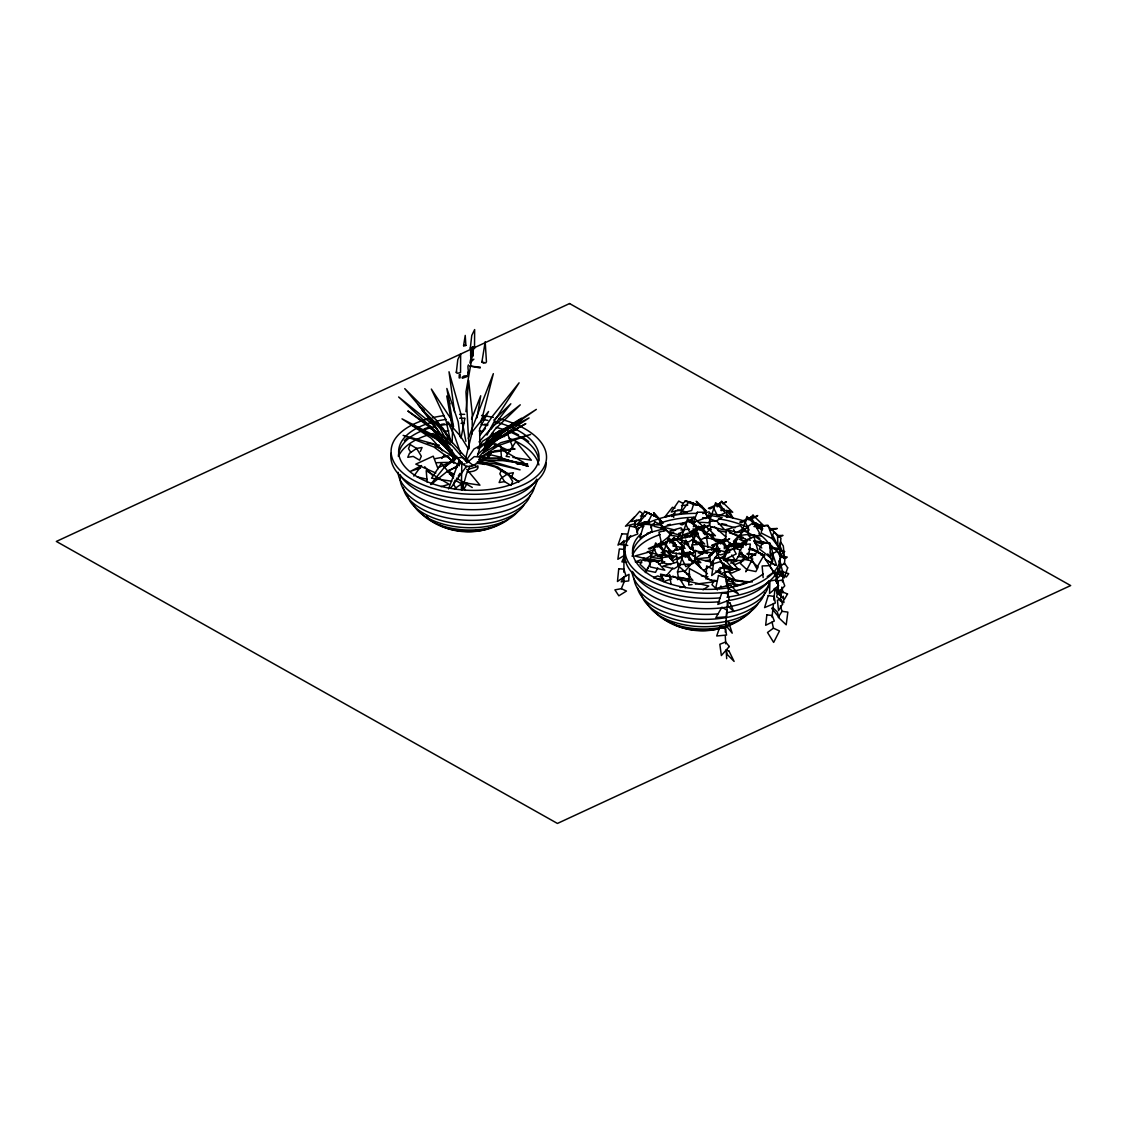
<?xml version="1.0" encoding="UTF-8"?>
<svg xmlns="http://www.w3.org/2000/svg" width="1127" height="1127" viewBox="0 0 1127 1127"><rect width="100%" height="100%" fill="white"/><g stroke="black" fill="none" stroke-linecap="round" stroke-linejoin="round"><path stroke-width="1.5" d="M472.171 433.923L472.269 413.778L468.649 380.391L465.958 411.665M472.974 347.327L472.889 356.118L471.776 356.371M673.707 517.378L673.749 514.377L680.13 514.25M461.845 461.845L461.337 489.71M635.205 527.211L635.332 520.35M459.154 377.939L459.267 374.587M460.07 377.897L460.196 374.418M451.814 453.082L451.913 449.701M452.138 442.925L452.772 422.611L446.855 388.477L458.224 421.892L460.112 436.867M695.007 561.894L695.542 550.385M706.009 579.067L706.629 565.909L712.715 569.248M725.718 539.847L726.182 529.986L741.411 538.312M468.001 372.671C469.438 374.164 466.972 366.557 468.395 364.909M470.79 358.78L470.621 350.962M471.255 353.934L471.41 350.807M745.116 544.059L745.454 538.819L737.692 536.973L733.48 541.284L741.946 547.285M726.38 517.194L726.873 510.235M757.936 528L758.217 524.055M725.267 632.148L727.605 600.592M727.873 597.085L728.394 590.069L723.337 565.669L715.575 550.582L711.222 553.075L708.559 557.626L694.415 558.922L705.474 551.441L711.222 553.075M470.142 366.219L480.201 367.078M470.325 366.007L480.158 367.994M776.672 580.447L777.7 570.29M779.236 555.048L780.955 538.114L767.262 525.591L754.315 526.21M772.051 617.145L773.46 603.494M773.812 600.071L775.052 588.125M775.756 581.307L776.292 576.193L762.81 555.118L749.54 547.764M780.335 600.987L781.856 587.082M782.42 581.87L783.561 571.445M784.322 564.5L784.899 559.288L769.149 543.313L753.78 540.749M456.308 372.53L457.787 359.626L460.661 353.751L460.534 372.53L457.576 373.291L456.308 372.53L456.604 371.586M470.283 348.356L471.762 335.452L474.65 329.577L474.509 348.356L471.551 349.116L470.283 348.356L470.579 347.412M471.354 347.327L470.621 356.062M713.49 563.711L711.729 575.517L724.112 566.205L721.153 561.429L713.49 563.711L712.926 560.302M463.591 345.623L465.24 335.409L465.874 345.411L463.591 345.623L465.874 345.411M481.891 362.147L485.188 341.735L486.441 361.725L485.807 362.866L483.525 363.077L481.891 362.147L482.525 361.006M477.017 417.751L480.722 395.76L471.537 419.075M745.947 545.412L746.947 539.608L754.033 536.846L758.119 551.526L748.624 549.117M472.495 347.426L473.65 348.299L465.972 391.844L469.114 448.602M467.733 374.798L468.367 371.445M469.931 363.049L470.551 359.696M461.013 438.234L464.845 418.371M480.933 422.808L493.344 373.671L468.254 438.403M682.92 503.346L681.314 509.953L671.298 511.982L678.722 501.064L682.92 503.346L686.019 500.952L701.628 505.995L706.305 510.982L700.106 506.516L696.204 501.276L701.628 505.995L708.855 518.462L715.983 521.209L722.139 517.392L710.095 515.462M465.648 458.464L472.283 431.838L488.54 411.482L479.623 428.584L479.905 447.18M462.126 490.062L466.395 474.228L469.818 466.381M477.327 456.365L479.679 448.18L487.146 441.798L473.918 449.025L466.761 459.703M666.198 544.468L667.987 538.762L677.693 548.962L670.156 552.399L666.198 544.468L661.774 557.668L662.591 562.767L670.692 564.599M685.836 524.379L687.611 518.688L697.317 528.887L689.78 532.324L685.836 524.379L681.398 537.593L682.215 542.693L688.696 544.158M686.681 537.241L687.569 534.395L689.992 536.931M681.905 558.696L683.695 553.005L693.401 563.204L685.864 566.642L681.905 558.696L677.482 571.91L678.285 577.01L692.88 580.306L684.371 570.995L677.482 571.91M696.542 531.859L698.331 526.168L708.024 536.353L700.501 539.805L696.542 531.859L692.105 545.059L692.922 550.173L707.517 553.47L699.008 544.158L692.105 545.059M713.828 508.333L715.617 502.642L725.309 512.841L717.786 516.279L713.828 508.333L709.39 521.547L710.207 526.647L724.802 529.944L716.293 520.632L709.39 521.547M715.42 550.356L718.871 539.706L728.563 549.891L724.041 551.962M746.412 541.566L741.552 540.467L740.749 535.353L746.962 516.462L756.654 526.661M713.391 551.821L714.25 549.173L728.845 552.624L720.266 554.893L717.519 553.667M649.406 561.795L656.308 560.894L664.817 570.206L650.223 566.909L649.406 561.795L655.632 542.904L665.324 553.089L657.802 556.541L653.843 548.595L661.732 542.087M682.159 558.386L681.356 553.287L685.779 540.087L689.738 548.032L692.753 546.651M724.055 559.767L729.718 542.524L735.776 548.891M675.341 511.235L674.383 513.982L664.676 517.124L672.425 507.305L675.017 508.094M448.56 488.977L458.914 461.309M483.441 450.335L487.794 439.079L500.205 430.373L482.525 441.291L477.834 448.588M621.315 588.674L626.485 591.055L618.836 595.817L614.905 589.872L621.315 588.674L623.964 582.321L623.949 577.137L629.035 574.333L628.711 580.912L621.231 581.828L623.949 577.137M420.357 451.49L422.062 447.504L416.61 448.419L409.467 453.336L407.763 457.323L413.215 456.407L419.624 460.21L421.315 456.224L416.61 448.419L410.2 444.601L408.495 448.602L410.848 452.505M511.686 476.707L513.391 472.72L507.939 473.636L500.797 478.552L499.106 482.553L504.544 481.623L510.954 485.441L512.658 481.44L507.939 473.636L501.529 469.832L499.839 473.819L504.544 481.623M637.051 532.324L638.967 527.929L636.192 528.887M778.785 561.852L781.377 556.245L777.024 551.3L772.573 553.737L776.306 564.514M623.893 557.527L621.865 561.852L626.697 562.373M669.832 534.494L668.339 537.466L674.932 543.707L673.678 545.75L675.172 542.777M657.759 567.909L655.505 572.361L646.659 570.558L640.08 564.303L642.32 559.851L651.167 561.655L652.42 559.626M679.187 535.748L680.68 532.789L676.623 540.002M702.544 548.849L704.037 545.891L712.884 547.694L716.166 550.821M712.63 548.624L714.138 545.665L711.475 550.286M751.272 561.795L752.78 558.837M486.934 435.092L495.26 419.582L519.082 382.828L492.302 416.441L479.623 435.501M636.713 519.871L634.586 523.816L625.457 526.21L634.262 517.11M650.462 562.951L645.405 572.586L648.067 567.966M719.547 588.59L720.956 585.998M751.526 560.866L745.764 571.798L747.018 569.769L755.865 571.572L758.119 567.12L751.526 560.866L742.679 559.062L740.425 563.514L747.018 569.769M743.651 544.496L739.213 552.202L748.159 558.936L750.343 544.017L743.651 544.496L733.635 549.215L725.985 549.906L723.492 560.091L736.227 553.963L733.635 549.215M782.039 611.327L778.278 617.286L786.195 624.809L787.858 612.102L782.039 611.327L780.363 605.833M650.772 527.746L653.406 523.632M458.238 476.003L460.027 473.326M741.017 552.455L735.551 560.612L731.803 555.019M450.561 488.343L466.832 465.831M633.768 526.436L635.262 524.294L641.686 524.703L642.46 527.45M413.863 476.101L421.484 465.536M441.84 458.52L444.7 454.547M493.161 447.687L496.021 443.728M486.103 441.516L495.021 429.288L520.265 404.832L493.612 425.752L479.031 441.911M490.921 429.204L510.827 403.79L493.823 420.089M671.96 516.631L673.749 514.377M430.697 484.314L444.517 467.142L455.66 459.168M480.046 434.867L485.455 428.373M486.089 447.349L495.162 436.684L521.449 418.244L496.81 433.219L484.54 446.517M675.791 548.934L672.382 552.92L682.286 554.259M680.328 543.594L682.596 540.932M672.904 568.036L666.099 576.024L689.203 579.151M705.051 534.79L711.855 526.802M684.371 572.051L693.443 561.401L707.46 573.798M479.243 456.618L486.977 447.574M490.287 443.686L495.824 437.234L521.716 419.751L497.951 433.839L485.526 447.63M622.963 541.495L620.343 544.51L627.711 545.426M484.032 362.373L483.229 362.429M738.002 538.791L734.086 543.115L741.186 543.665L746.708 541.777L739.453 539.284M735.762 541.228L733.607 543.538L737.171 548.821M483.074 453.35L485.483 450.828M489.104 447.053L495.133 440.742L517.589 428.753L490.245 442.939L477.609 454.533M782.603 573.037L778.039 577.799L774.277 574.939M737.692 536.973L747.835 526.534L753.681 522.365L761.049 535.804L748.61 535.339L747.835 526.534M494.147 440.798L501.614 433.501L536.339 409.397L503.473 430.162M444.7 467.085L454.266 457.928M486.892 449.307L499.064 437.938L525.83 423.724L494.922 440.558L485.807 448.631M496.739 439.234L529.084 417.934L507.277 429.19M641.643 514.912L645.433 511.644L658.168 517.758L663.141 523.182L653.547 512.63L658.168 517.758L663.958 530.761L664.761 527.549L675.693 530.197M466.691 463.07L474.242 456.604L486.512 457.59L480.553 456.238L478.285 463L471.72 465.845M693.725 517.871L689.78 521.125L692.767 519.026L680.412 524.393L682.103 524.872L686.709 522.632M674.101 537.959L670.156 541.214L673.143 539.1L662.338 543.792M721.717 501.825L717.772 505.079L720.773 502.98L708.418 508.347L710.095 508.826L714.701 506.587M691.048 535.748L693.668 533.578L695.387 536.382M700.487 528.605L703.487 526.492L691.119 531.859L692.809 532.338L700.487 528.605L704.431 525.351M684.54 556.527L689.794 552.188M753.061 515.645L749.117 518.899L752.118 516.8L739.763 522.167L741.439 522.646L746.046 520.392M721.026 542.143L724.027 540.03L711.658 545.398L713.349 545.877L721.026 542.143L724.971 538.889M735.818 541.707L727.929 548.215L729.902 552.188M430.979 484.554L448.335 470.466L457.435 466.846M779.757 555.456L784.702 551.554L779.659 550.92M470.875 361.866L473.875 359.175M485.624 443.404L496.556 435.05M636.079 527.253L637.769 533.93L626.837 538.34L629.754 526.112L636.079 527.253L640.221 524.083L661.464 525.027L671.467 535.48L678.975 536.494L678.764 533.296M773.446 628.176L767.515 632.486L773.657 642.418L779.49 630.979L773.446 628.176L772.051 622.076M729 550.821L735.438 547.736L746.947 539.608L750.371 540.171M689.724 536.832L692.725 534.719L685.005 538.072M486.808 457.787L489.653 455.815L491.358 451.828L488.639 452.279M454.406 488.836L461.563 483.92L467.001 482.99L465.31 486.991L462.45 488.949M767.248 576.587L773.826 572.136L769.544 565.655L762.134 565.965L763.148 577.602M723.027 503.952L726.394 501.712L723.182 503.135M663.042 544.214L666.409 541.974L658.379 545.524M675.397 540.087L678.778 537.847L670.748 541.397M705.741 527.478L709.108 525.238L701.079 528.788M694.979 535.705L698.346 533.465L695.148 534.888M691.105 554.315L694.471 552.075L686.456 555.639M754.372 517.772L757.738 515.532L748.117 519.801M726.281 541.016L729.648 538.776L720.012 543.045M703.53 570.572L713.588 563.866M702.994 589.844L708.742 586.012L680.074 579.363L685.343 587.731M447.518 471.988L462.126 462.619M481.116 456.801L498.895 445.419L530.634 434.458L500.825 442.7L484.695 451.997M661.098 552.836L663.986 551.061L661.38 547.919M709.08 555.555L713.419 552.892M725.718 554.822L719.928 558.372L715.222 557.189M625.372 554.808L617.864 559.288L619.357 548.948L623.865 549.398L624.992 553.456M487.075 455.195L494.471 450.828L515.067 448.969L489.71 452.645L479.51 458.21M466.803 375.7C468.057 377.517 465.028 373.939 462.056 377.376M421.413 465.719L410.679 471.213L420.498 468.015M717.181 506.84L720.097 505.403M657.196 547.102L661.577 544.933M669.565 542.96L673.946 540.805M699.895 530.366L704.276 528.197M749.99 519.941L752.906 518.505M685.258 557.203L689.639 555.048M720.435 543.904L724.816 541.735M731.282 546.722L735.663 544.566M662.479 544.947L667.085 542.707M724.196 548.708L734.874 542.862L725.605 546.877M721.336 510.658L724.323 509.221M693.344 526.703L696.331 525.267M693.288 542.411L696.275 540.974M752.681 524.478L755.668 523.041M496.697 439.431L507.784 434.36L513.165 448.546M438.952 467.339L450.039 462.253M705.037 538.086L707.883 536.79M690.471 549.342L693.316 548.046L689.963 547.863M659.013 564.218L664.719 561.626M677.51 558.499L673.228 560.443L670.495 558.837M677.44 579.672L681.722 577.742M742.214 561.373L735.086 564.613L732.353 563.007M716.772 505.981L719.97 504.558M688.766 522.026L691.978 520.604M730.874 545.862L735.677 543.735M720.773 510.024L723.604 508.812M673.157 546.144L675.989 544.933M703.487 533.55L706.319 532.338M692.739 541.777L695.556 540.566M724.027 547.088L726.859 545.877M486.54 442.122L491.372 440.136M635.29 561.852L640.742 559.837M653.66 577.461L657.759 575.939L662.465 577.658M725.873 581.884L728.606 580.87L734.889 583.152M462.309 378.278L467.043 376.601M486.695 441.573L491.4 439.995M656.252 562.288L659.45 561.246L644.08 559.119M670.297 558.386L675.101 556.823L661.436 554.935M671.664 578.912L663.676 581.504L661.098 575.221L671.34 576.644M730.564 563.077L736.945 560.992L723.295 559.105M752.526 556.865L744.538 559.457L741.96 553.174M777.644 537.142L783.026 535.438L778.123 535.536M756.978 527.985L764.106 525.872L754.132 526.633M468.959 469.057L477.115 466.705L474.256 465M517.166 464.366L523.689 462.479L500.74 448.898L501.614 458.745M440.981 486.639L449.138 484.286L426.203 470.706L427.203 482.201M626.57 539.706L629.289 538.931M702.713 513.546L709.01 511.799L711.616 514.94L705.826 518.49L702.684 517.702M669.987 530.916L681.004 527.845L683.61 530.986L677.834 534.536L671.551 532.972M655.083 549.666L647.208 551.864L658.21 554.611M673.087 545.736L676.242 544.848M708.939 555.625L712.081 554.752M770.234 530.366L777.306 528.493L770.727 528.76M647.264 533.226L661.817 529.366L661.056 524.252L657.999 524.013M783.504 571.938L779.687 572.685L786.336 576.982L788.745 573.699L784.815 572.375M435.219 458.647L448.743 456.083M465.085 463.817L462.422 464.324L459.309 461.732M466.705 466.705L473.551 465.592L462.774 457.492L452.575 458.041L456.576 456.238L461.619 463.535M681.398 537.593L688.301 536.677M740.749 535.353L747.638 534.452L750.821 537.945M681.356 553.287L688.245 552.385M661.774 557.668L668.677 556.766L673.988 562.57M714.377 558.372L719.547 557.696M725.224 561.19L730.395 560.513L738.903 569.825L724.309 566.529L723.773 563.12M705.065 560.64L710.095 560.02M725.971 579.856L731.014 579.236L715.772 570.91M692.063 584.575L688.71 584.998L689.485 568.557L713.87 581.87L695.415 584.166M746.088 543.158L734.593 544.566L738.65 546.863L743.313 547.13M779.574 590.055L782.518 589.787L782.871 592.971M729.831 569.684L733.17 569.374L722.28 567.219M681.483 505.572L687.808 505.065M669.156 532.451L673.904 532.071M465.944 461.168L468.804 460.957L451.054 440.939L430.289 428.147L446.447 439.107L450.448 444.616M713.222 548.962L719.885 548.694M689.485 564.176L677.82 564.613L676.144 553.103M679.863 587.406L684.864 587.209M472.016 348.356L473.65 348.299M436.853 462.69L450.532 462.324M458.985 463.07L462.239 463L438.431 440.305L410.608 424.161L435.952 438.248L454.745 456.463M481.792 458.774L502.248 458.604L528.295 466.324L501.797 458.154L484.258 457.985M754.865 541.467L765.332 542.82M640.375 515.997L645.095 516.011M480.299 460.281L502.741 460.633L527.704 464.141L497.923 458.731M769.811 547.285L780.222 548.61L777.334 549.638L769.685 547.652M646.194 524.351L639.108 524.154L643.813 526.267M747.257 554.118L755.639 554.583M760.655 554.85L764.007 555.048M665.029 555.625L676.763 556.273M726.887 559.795L743.637 560.725M649.377 560.049L662.789 560.795M723.52 568.29L740.284 569.22L731.733 573.094L729 571.502M737.241 581.095L752.315 581.926M742.383 528.633L745.539 528.859L742.763 531.747L735.1 532.761L733.677 529.577M484.159 457.717L489.315 458.097M477.975 461.816L494.64 463.775L520.111 469.86L494.246 462.056L478.933 459.337M690.964 536.058L682.737 535.086L688.188 533.057L692.908 534.776M738.1 556.513L744.679 557.287M662.451 558.809L650.927 557.442L656.393 555.414L662.676 557.682M717.66 571.079L720.942 571.459M636.938 562.049L641.869 562.641M726.436 583.279L737.946 584.659M653.942 578.165L663.817 579.334M704.445 537.678L724.238 540.354M692.189 555.597L695.486 556.048M686.54 573.84L689.837 574.277M701.388 575.841L707.995 576.728M698.36 533.296L691.527 532.338L692.823 535.48M747.074 553.892L755.611 555.076M719.928 567.585L733.592 569.487L720.815 573.629L718.871 568.924M509.46 456.872L506.093 456.365L515.912 441.615L531.366 460.168L512.827 457.379M476.369 463.127L484.793 464.409M463.098 482.638L479.947 485.173L466.705 469.269M451.758 481.229L431.542 478.186L441.375 463.436L453.505 478.017M427.344 443.066L439.431 445.235M781.645 555.991L787.224 557.076L785.843 558.274L779.701 556.499M777.658 570.656L782.223 571.544M697.148 532.522L690.921 531.282L692.401 534.128M747.567 553.343L755.344 554.893M720.97 557.795L734.973 560.584M662.225 554.245L671.565 556.104M657.464 560.837L643.475 558.048L644.954 560.908M746.877 582.18L731.338 579.095L733.55 583.363M668.255 575.714L660.492 574.164L662.704 578.447M717.166 580.898L714.208 580.306L711.968 584.744L717.462 589.956M677.341 509.953L687.273 512.179M723.196 565.909L728.056 567.008M688.653 559.851L695.134 561.316M703.276 527.957L695.965 526.309L691.513 519.702L693.668 517.392L703.502 527.084M723.52 542.355L716.772 540.791L718.519 543.58M730.254 543.918L733.635 544.707M694.795 558.217L713.349 562.514M707.333 579.067L715.758 581.025M490.034 454.674L501.43 457.351M417.117 476.862L426.894 479.158M450.349 454.928L453.293 455.646L433.81 430.359L407.833 410.975L432.289 427.725L444.911 443.728M702.797 553.977L698.092 552.808L712.264 548.849L713.997 550.948M674.636 549.455L677.778 550.23L683.568 546.68L680.962 543.538M754.907 541.918L763.064 544.172M680.37 540.087L682.046 540.566M477.383 461.873L495.5 467.099L519.096 481.919L497.725 467.015L479.708 461.182M638.178 520.04L641.193 520.956M644.193 521.857L648.701 523.224L648.518 520.336M436.853 439.699L439.896 440.727M738.622 553.892L743.327 555.597M435.304 446.419L440.136 448.25M493.443 443.7L510.348 451.223M448.166 471.438L454.308 474.171M435.797 473.03L415.821 464.141L433.247 456.167L438.023 468.776M711.038 538.297L718.927 542.129M679.06 553.005L682.215 554.526M672.777 576.094L682.244 580.701M735.438 547.736L740.622 550.427M703.389 549.61L706.446 551.272M449.321 473.903L453.632 476.439M456.491 478.144L472.269 487.47M462.901 464.324L465.437 465.916M455.195 458.266L432.613 443.615L403.128 435.374L433.937 446.982L459.323 465.831M775.01 588.604L778.813 591.858L780.786 595.352L774.08 588.731M730.014 517.11L726.591 514.18L727.535 517.307M714.264 526.591L725.746 536.734M685.146 543.186L695.345 552.216M677.581 565.162L690.33 576.446M442.376 443.179L433.289 435.05L402.015 418.85L431.261 438.276L442.615 450.842M679.426 534.818L682.723 537.945M726.351 585.223L728.549 587.308M421.681 407.96L424.146 410.313M436.487 422.033L442.657 427.88L450.476 439.544M734.748 548.102L724.915 538.41L722.759 540.721L727.211 547.313M692.415 539.481L697.275 544.58M754.019 541.439L756.147 543.763M756.203 522.914L762.049 529.352M726.027 510.39L733.057 518.096A58.393 29.894 2.9 0 1 745.863 521.66M744.806 555.414L747.159 557.978M708.742 533.902L715.772 541.622L711.658 534.043M701.543 530.282L705.051 534.142L700.952 526.563M697.979 542.129L703.84 548.553M694.105 560.753L701.135 568.459L697.021 560.88M679.581 547.792L685.427 554.216L681.314 546.637M666.043 550.638L673.073 558.358L668.959 550.779M447.165 455.872L453.97 463.422M500.374 446.179L507.164 453.73M448.955 471.185L453.477 476.228M424.696 466.733L432.627 475.552M466.606 462.028L451.814 445.292L434.501 434.444L447.222 444.024L456.52 457.647M447.236 441.432L432.359 424.146L398.634 396.972L429.993 426.161L454.885 459.619M417.976 404.452L437.825 430.19M771.417 537.551L778.01 546.257A77.777 39.825 2.9 0 1 697.444 592.872A77.777 39.825 2.9 0 1 630.726 535.607M451.462 441.277L436.248 420.033L404.748 388.632L432.543 421.639L454.012 458.111M468.55 449.152L460.675 436.445L447.743 421.794L454.632 436.149L460.689 453.463M450.814 442.108L443.573 430.429L422.118 409.777L440.206 428.584L446.644 440.756M487.484 455.35L489.048 457.942M465.479 490.414L461.563 483.92L455.153 480.102L453.448 484.103L455.801 488.005M473.974 347.412L474.509 348.356M760.288 524.337L762.754 528.887M728.944 510.517L733.057 518.096L723.731 515.701A77.777 39.825 2.9 0 0 708.714 513.771M700.078 540.749L704.192 548.328M741.355 552.117L743.566 556.4M659.858 555.062L661.338 557.907M745.172 522.153L749.131 530.099M717.082 545.398L720.378 552.019M779.405 560.387L781.138 564.43L778.574 573.164L777.757 568.501M659.732 554.695L662.31 560.978M449.941 403.79L446.757 396.014L451.899 424.879M777.94 581.476L776.855 578.644L775.982 580.081L776.785 583.392M453.632 426.372L450.673 418.497L431.345 389.069L445.926 420.117L450.603 441.573M777.221 587.012L778.109 590.196L776.63 596.761L783.941 602.536L783.237 596.155M777.588 586.702L778.377 589.999M470.297 365.683L470.17 366.557M465.902 441.418L460.45 412.426L449.011 371.769L454.519 411.904M708.376 515.18L708.855 518.462M706.544 537.635L707.981 547.497M687.709 578.503L688.188 581.786M669.621 574.573L671.044 584.434M725.239 635.558L725.76 643.827M726.168 650.434L726.69 658.703M623.851 540.495L623.935 572.347M546.257 462.817A77.777 39.825 2.9 0 1 464.733 499.106A77.777 39.825 2.9 0 1 391.139 453.11M498.557 418.596A77.777 39.825 2.9 0 1 532.677 479.412A77.777 39.825 2.9 0 1 412.017 479.398A77.777 39.825 2.9 0 1 429.021 418.582M432.388 417.737A77.777 39.825 2.9 0 1 444.306 415.567M459.591 414.384A77.777 39.825 2.9 0 1 464.69 414.342M481.567 415.454A77.777 39.825 2.9 0 1 493.344 417.399M536.776 479.116A71.311 36.515 2.9 0 1 468.663 503.234A71.311 36.515 2.9 0 1 399.86 474.467M399.606 454.237A71.311 36.515 2.9 0 1 433.317 433.501M445.235 431.218A71.311 36.515 2.9 0 1 448.785 430.782M479.172 430.979A71.311 36.515 2.9 0 1 482.525 431.416M492.274 433.177A71.311 36.515 2.9 0 1 497.021 434.332M500.106 435.191A71.311 36.515 2.9 0 1 504.544 436.6M509.221 438.333A71.311 36.515 2.9 0 1 538.931 464.986M534.522 486.681A67.437 34.528 2.9 0 1 463.746 515.124A67.437 34.528 2.9 0 1 400.113 477.82M530.268 495.302A64.098 32.824 2.9 0 1 464.127 520.125A64.098 32.824 2.9 0 1 403.269 487.498M537.269 479.947A69.846 35.768 2.9 0 1 465.465 509.503A69.846 35.768 2.9 0 1 398.085 472.326M517.476 511.813A54.871 28.105 2.9 0 1 463 527.464A54.871 28.105 2.9 0 1 413.398 504.502M404.311 440.671A71.79 36.768 2.9 0 1 406.875 438.361M424.076 428.908A71.79 36.768 2.9 0 1 428.654 427.372M441.108 424.414A71.79 36.768 2.9 0 1 444.306 423.907M484.666 424.189A71.79 36.768 2.9 0 1 487.949 424.738M512.898 432.176A71.79 36.768 2.9 0 1 518.561 434.923M523.027 437.544A71.79 36.768 2.9 0 1 528.676 441.615M477.763 530.239A28.09 14.383 2.9 0 1 474.34 530.803M462.394 530.972A28.09 14.383 2.9 0 1 458.069 530.366M490.682 527.492A35.627 18.243 2.9 0 1 440.361 525.309M502.67 522.026A42.657 21.836 2.9 0 1 462.718 531.169A42.657 21.836 2.9 0 1 426.457 516.138M494.739 421.822A70.24 35.965 2.9 0 1 526.901 476.679A70.24 35.965 2.9 0 1 417.849 477.144A70.24 35.965 2.9 0 1 432.712 422.09M436.064 421.244A70.24 35.965 2.9 0 1 446.207 419.385M459.661 418.272A70.24 35.965 2.9 0 1 464.662 418.216M481.299 419.357A70.24 35.965 2.9 0 1 487.794 420.357M398.394 456.393A70.24 35.965 2.9 0 1 434.205 426.767M439.093 425.668A70.24 35.965 2.9 0 1 447.687 424.287M461.07 423.372A70.24 35.965 2.9 0 1 464.409 423.358M481.032 424.485A70.24 35.965 2.9 0 1 487.526 425.499M496.176 427.387A70.24 35.965 2.9 0 1 504.361 429.824M507.798 431.063A70.24 35.965 2.9 0 1 538.692 460.929M524.435 504.149A59.9 30.668 2.9 0 1 462.972 524.196A59.9 30.668 2.9 0 1 407.608 495.936M508.446 519.237A49.109 25.146 2.9 0 1 463.112 529.817A49.109 25.146 2.9 0 1 421.216 513.095M477.763 465.775A9.889 5.072 2.9 0 1 467.198 471.678M717.152 629.063A35.627 18.243 2.9 0 1 671.227 622.372M735.396 621.935A42.657 21.836 2.9 0 1 720.787 628.331M719.153 628.711A42.657 21.836 2.9 0 1 662.775 617.807M709.982 629.542A28.09 14.383 2.9 0 1 706.488 629.993M697.754 630.092A28.09 14.383 2.9 0 1 691.964 629.359M768.755 582.673A67.437 34.528 2.9 0 1 726.422 612.764M718.04 613.863A67.437 34.528 2.9 0 1 634.05 578.32M768.91 584.983A69.846 35.768 2.9 0 1 693.302 608.017A69.846 35.768 2.9 0 1 631.993 571.319M769.051 580.644A71.311 36.515 2.9 0 1 726.816 600.86M719.702 601.733A71.311 36.515 2.9 0 1 633.064 572.122M632.092 556.259A71.311 36.515 2.9 0 1 660.253 534.522M680.919 529.972A71.311 36.515 2.9 0 1 689.428 529.225M692.795 529.084A71.311 36.515 2.9 0 1 697.881 529.028M708.01 529.465A71.311 36.515 2.9 0 1 711.391 529.775M718.096 530.648A71.311 36.515 2.9 0 1 726.182 532.169M729.352 532.916A71.311 36.515 2.9 0 1 743.13 537.325M754.653 542.96A71.311 36.515 2.9 0 1 761.81 547.961M767.726 553.892A71.311 36.515 2.9 0 1 772.389 562.359M667.339 525.027A71.79 36.768 2.9 0 1 670.34 524.323M721.858 523.731A71.79 36.768 2.9 0 1 726.718 524.703M743.778 529.887A71.79 36.768 2.9 0 1 748.272 531.831M753.78 534.635A71.79 36.768 2.9 0 1 759.88 538.523M764.655 592.605A64.098 32.824 2.9 0 1 701.121 619.258A64.098 32.824 2.9 0 1 637.459 587.928M753.216 608.087A54.871 28.105 2.9 0 1 729.028 623.583M727.267 624.048A54.871 28.105 2.9 0 1 647.307 603.48M758.344 603.142A59.9 30.668 2.9 0 1 696.88 623.189A59.9 30.668 2.9 0 1 641.517 594.915M637.065 529.521A77.777 39.825 2.9 0 1 642.348 525.943M645.306 524.294A77.777 39.825 2.9 0 1 696.895 513.334M755.527 525.929A58.393 29.894 2.9 0 1 762.134 530.099M763.064 573.925A70.24 35.965 2.9 0 1 668.043 583.293A70.24 35.965 2.9 0 1 641.094 533.789M656.689 524.407A70.24 35.965 2.9 0 1 695.232 517.223M706.883 517.518A70.24 35.965 2.9 0 1 710.207 517.786M718.477 518.8A70.24 35.965 2.9 0 1 748.483 527.718M758.894 533.818A70.24 35.965 2.9 0 1 770.276 565.557M780.011 558.837A77.777 39.825 2.9 0 1 726.971 597.169M720.04 597.916A77.777 39.825 2.9 0 1 624.767 555.048M632.402 553.822A70.24 35.965 2.9 0 1 651.843 531.606M661.239 527.76A70.24 35.965 2.9 0 1 685.117 522.9M689.992 522.534A70.24 35.965 2.9 0 1 694.965 522.365M698.317 522.336A70.24 35.965 2.9 0 1 709.954 522.914M718.209 523.942A70.24 35.965 2.9 0 1 735.086 527.774M741.707 530.056A70.24 35.965 2.9 0 1 763.641 543.087M770.445 552.075A70.24 35.965 2.9 0 1 772.629 561.485M744.736 615.976A49.109 25.146 2.9 0 1 699.571 628.951A49.109 25.146 2.9 0 1 655.111 612.088M778.208 580.814L778.053 593.506L784.758 585.885L782.631 579.968L778.208 580.814M769.952 580.997L769.544 593.52L778.672 585.702L775.897 579.954L769.952 580.997M761.81 525.858L761.331 533.057L773.08 539.072L767.924 525.252L761.81 525.858M726.901 610.13L726.366 616.807L715.87 617.652L721.914 607.214L726.901 610.13M773.545 571.502L783.11 576.77L773.545 571.502M618.737 568.741L617.469 581.49L625.894 575.714L623.921 569.149L618.737 568.741M766.853 614.891L765.656 625.288L774.305 621.033L772.22 615.525L766.853 614.891M654.618 521.731L654.04 526.295L664.606 528.957L661.464 525.027L654.618 521.731M718.477 575.517L715.631 588.533L728.127 585.561L725.858 577.869L718.477 575.517M780.56 542.002L779.715 545.243L784.364 556.428L783.307 545.975L780.56 542.002M768.262 595.521L764.599 607.608L775.32 603.015L774.193 596.493L768.262 595.521M644.08 523.956L639.84 537.762L652.096 531.761L650.842 524.548L644.08 523.956M693.823 503.473L691.654 510.489L679.975 513.743L689.062 501.6L693.823 503.473M720.04 626.33L716.702 635.98L726.563 635.064L725.506 628.936L720.04 626.33M787.674 567.811L784.181 577.883L781.124 565.824L784.477 563.134L787.674 567.811M621.893 533.86L617.976 545.116L627.908 539.72L627.218 534.015L621.893 533.86M721.928 592.633L717.829 604.396L729.155 600.24L728.112 593.788L721.928 592.633M473.143 355.484L472.776 346.961L473.143 355.484M697.331 512.25L693.387 522.336L707.221 517.265L705.248 512.221L697.331 512.25M642.869 513.842L640.108 520.237L630.923 521.505L639.671 511.292L642.869 513.842M774.108 531.845L772.657 535.043L778.01 546.257L777.517 535.86L774.108 531.845M651.8 514.701L648.448 521.449L637.572 523.816L648.025 512.503L651.8 514.701M762.923 542.27L759.387 548.976L770.248 557.456L770.121 543.172L762.923 542.27M763.909 555.315L756.513 568.233L750.483 557.006L757.429 552.131L763.909 555.315M787.534 593.985L784.462 599.184L776.757 592.774L781.377 591.436L787.534 593.985M719.082 551.765L710.982 564.796L709.771 556.499L715.575 550.582L719.082 551.765M782.631 604.058L778.546 610.595L777.405 600.24L780.504 599.339L782.631 604.058M729.31 646.504L721.365 655.548L719.829 644.278L725.647 642.01L729.31 646.504M661.676 541.608L659.52 543.918L663.972 550.525L672.734 552.512L661.676 541.608M674.045 537.48L671.875 539.777L676.341 546.384L685.103 548.37L674.045 537.48M721.66 501.346L719.505 503.656L723.957 510.263L732.733 512.25L721.66 501.346M693.612 533.099L691.457 535.41L695.908 542.002L704.685 543.989L693.612 533.099M704.375 524.872L702.22 527.182L706.671 533.775L715.434 535.762L704.375 524.872M689.738 551.709L687.583 554.019L692.034 560.626L700.811 562.612L689.738 551.709M753.005 515.166L750.85 517.476L755.301 524.083L764.078 526.07L753.005 515.166M671.453 534.564L661.366 542.566L658.929 532.099L666.466 530.253L671.453 534.564M660.788 543.228L650.11 549.088L648.419 548.595L660.788 543.228M688.851 553.343L678.172 559.189L676.496 558.71L688.851 553.343M651.631 555.202L645.841 558.753L634.853 556.005L649.025 552.047L651.631 555.202M694.331 538.467L688.541 542.017L677.552 539.269L691.724 535.311L694.331 538.467M679.694 565.303L673.904 568.853L662.915 566.106L677.088 562.162L679.694 565.303M742.961 528.76L737.171 532.31L726.182 529.563L740.354 525.619L742.961 528.76M569.572 303.557L56.35 541.439L557.428 823.443L1070.65 585.561L569.572 303.557M773.023 607.763L771.671 608.284L778.926 617.3L777.32 612.017L773.023 607.763M747.314 582.279L734.522 586.434L731.944 580.151L747.314 582.279M728.577 571.798L724.619 571.84L726.197 576.32L735.706 580.701L728.577 571.798M723.943 558.499L719.449 558.133L721.576 563.035L732.663 568.67L723.943 558.499M697.712 505.164L694.204 504.797L684.991 500.782L697.712 505.164M731.014 585.547L727.352 585.026L729.225 588.942L738.439 593.887L731.014 585.547M729.944 602.917L727.478 602.339L728.155 606.312L733.762 611.426L729.944 602.917M656.463 516.814L644.489 511.39L656.463 516.814M728.662 622.231L726.07 621.273L726.549 626.274L732.212 633.177L728.662 622.231M775.827 565.374L765.458 559.584L775.827 565.374M729.014 651.096L726.14 649.913L727.239 654.491L734.1 661.408L729.014 651.096M764.669 555.681L752.921 549.187L764.669 555.681"/></g></svg>
